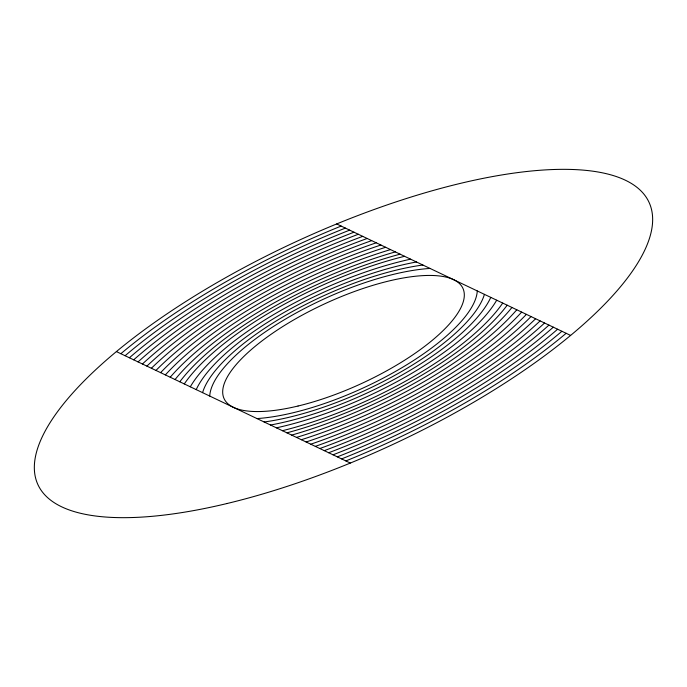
<?xml version="1.0" encoding="UTF-8"?>
<svg xmlns="http://www.w3.org/2000/svg" width="687" height="687" viewBox="0 0 687 687"><rect width="100%" height="100%" fill="white"/><g stroke="black" fill="none" stroke-linecap="round" stroke-linejoin="round"><path stroke-width="1.03" d="M336.682 223.945L570.605 335.419M116.395 351.581L350.318 463.055M484.421 294.345A154.747 51.654 -24.8 0 1 264.134 421.981M202.579 392.655A154.747 51.654 -24.8 0 1 422.866 265.019M496.692 300.202A174.094 58.112 -24.8 0 1 276.414 427.838M190.308 386.798A174.094 58.112 -24.8 0 1 410.586 259.162M507.186 305.2A193.433 64.569 -24.8 0 1 286.9 432.836M179.814 381.8A193.433 64.569 -24.8 0 1 400.1 254.164M516.787 309.768A212.781 71.027 -24.8 0 1 296.501 437.413M170.213 377.232A212.781 71.027 -24.8 0 1 390.499 249.587M477.267 290.936A145.661 48.622 -24.8 0 1 398.486 369.709A145.661 48.622 -24.8 0 1 256.981 418.572M209.733 396.064A145.661 48.622 -24.8 0 1 288.514 317.291A145.661 48.622 -24.8 0 1 430.019 268.428M490.784 297.385A164.262 54.831 -24.8 0 1 270.498 425.021M196.216 389.615A164.262 54.831 -24.8 0 1 416.502 261.979M502.712 303.07A184.932 61.727 -24.8 0 1 282.426 430.706M184.288 383.93A184.932 61.727 -24.8 0 1 404.574 256.294M511.952 307.467A202.88 67.721 -24.8 0 1 291.674 435.111M175.048 379.533A202.88 67.721 -24.8 0 1 395.326 251.889M521.648 312.087A223.052 74.454 -24.8 0 1 301.361 439.723M165.352 374.913A223.052 74.454 -24.8 0 1 385.639 247.277M526.397 314.354A233.322 77.889 -24.8 0 1 306.11 441.99M160.603 372.646A233.322 77.889 -24.8 0 1 380.89 245.01M531.042 316.57A243.593 81.315 -24.8 0 1 310.756 444.206M155.958 370.43A243.593 81.315 -24.8 0 1 376.244 242.794M535.611 318.742A253.864 84.741 -24.8 0 1 315.324 446.378M151.389 368.258A253.864 84.741 -24.8 0 1 371.676 240.622M540.111 320.889A264.134 88.168 -24.8 0 1 319.824 448.525M146.889 366.111A264.134 88.168 -24.8 0 1 367.176 238.475M544.559 323.01A274.405 91.594 -24.8 0 1 324.273 450.646M142.441 363.99A274.405 91.594 -24.8 0 1 362.727 236.354M548.947 325.097A284.676 95.029 -24.8 0 1 328.669 452.742M138.053 361.903A284.676 95.029 -24.8 0 1 358.331 234.258M553.301 327.175A294.946 98.456 -24.8 0 1 333.015 454.811M133.699 359.825A294.946 98.456 -24.8 0 1 353.985 232.189M557.612 329.228A305.217 101.882 -24.8 0 1 337.334 456.872M129.388 357.772A305.217 101.882 -24.8 0 1 349.666 230.128M561.897 331.271A315.488 105.309 -24.8 0 1 341.611 458.907M125.103 355.729A315.488 105.309 -24.8 0 1 345.389 228.093M566.148 333.298A325.758 108.735 -24.8 0 1 345.862 460.934M120.852 353.702A325.758 108.735 -24.8 0 1 341.138 226.066M298.055 406.017A131.535 43.908 -24.8 0 0 463.167 288.935A131.535 43.908 -24.8 0 0 269.278 335.548A131.535 43.908 -24.8 0 0 298.055 406.017M227.208 503.477A336.578 112.35 -24.8 0 0 649.713 203.876A336.578 112.35 -24.8 0 0 153.57 323.156A336.578 112.35 -24.8 0 0 227.208 503.477"/></g></svg>
